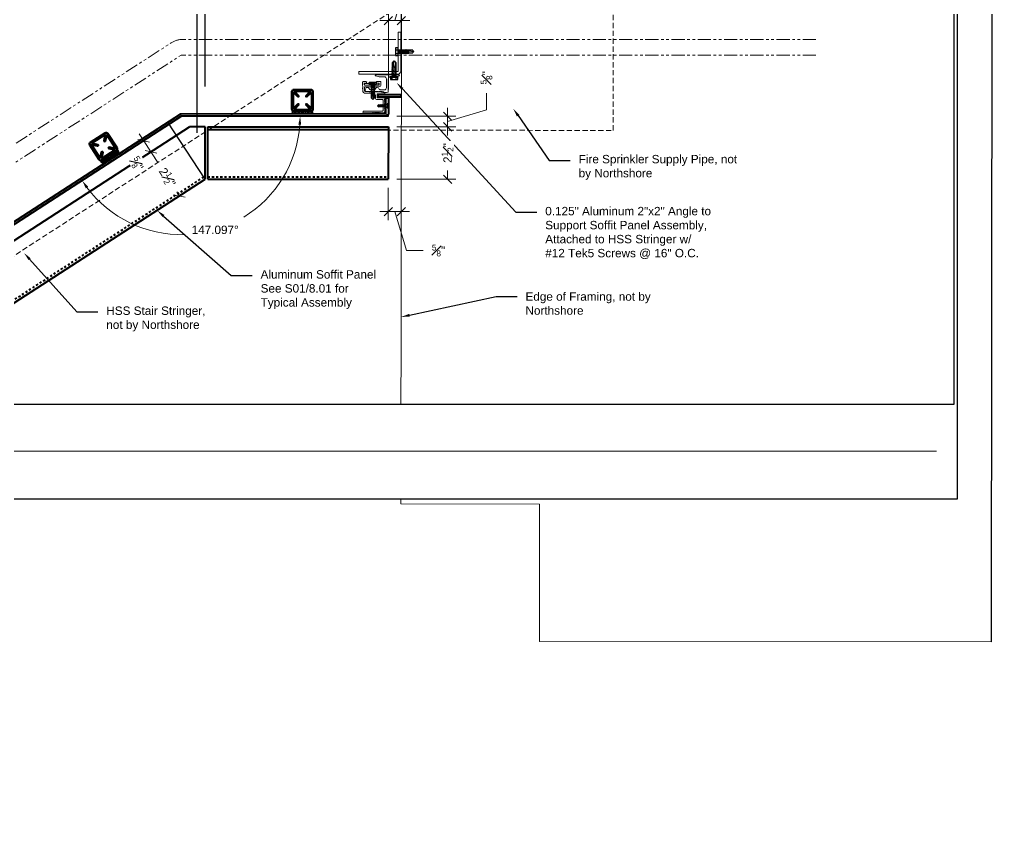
# Model space of a CAD drawing. Header units: inches. Extents: x -301 to 39679, y -468 to 370.
# Drawn here: x 3171.36 to 3217.68, y -15.59 to 23.08 of the extents above; entities that cross this region are included whole.
import ezdxf
from ezdxf import colors
from ezdxf.entities.mleader import LeaderData, LeaderLine
from ezdxf.enums import TextEntityAlignment as Align
from ezdxf.math import Vec2, Vec3

# ---------------------------------------------------------------- set-up
doc = ezdxf.new("R2010")
doc.units = ezdxf.units.IN
doc.header["$MEASUREMENT"] = 0
for name, pattern in [('DASHED', [0.75, 0.5, -0.25]), ('DASHED2', [0.375, 0.25, -0.125]), ('HIDDEN2', [0.1875, 0.125, -0.0625]), ('PHANTOM2', [1.25, 0.625, -0.125, 0.125, -0.125, 0.125, -0.125])]:
    doc.linetypes.add(name, pattern=pattern)
doc.layers.get('Defpoints').update_dxf_attribs({"color": 3})
doc.layers.add('NSE-Border', color=156, linetype='Continuous', plot=False)
doc.layers.add('NSE-Construction', color=86, linetype='Continuous', plot=False)
for name, color, linetype, lineweight in [('NSE-By_Others', 252, 'Continuous', 0), ('NSE-Call-Outs', 51, 'Continuous', 13), ('NSE-Dimensions', 51, 'Continuous', 13), ('NSE-Furring 01', 30, 'Continuous', 18), ('NSE-Hardware', 111, 'Continuous', 25), ('NSE-Panels 01', 1, 'Continuous', 40), ('NSE-Sealant', 143, 'Continuous', 13), ('NSE-Title', 51, 'Continuous', 9)]:
    doc.layers.add(name, color=color, linetype=linetype, lineweight=lineweight)
doc.layers.add('NSE-Detail Border', color=7, linetype='Continuous')
doc.styles.add('004 - NSSM - Standard', font='arial.ttf', dxfattribs={"height": 0.4})
doc.styles.add('008 - NSSM - Standard', font='arial.ttf', dxfattribs={"height": 0.8})
doc.styles.add('3_0-0_TEXT', font='simplex.shx', dxfattribs={"width": 0.7, "height": 0.375})
doc.dimstyles.new('$$$FASTENER$$$', dxfattribs={"dimtxt": 0.375, "dimasz": 0, "dimexe": 0, "dimexo": 0, "dimgap": 0, "dimtad": 0, "dimtih": 1, "dimtoh": 1, "dimdec": 4, "dimzin": 3, "dimdsep": 46, "dimlunit": 4, "dimtxsty": '3_0-0_TEXT', "dimblk": 'NONE', "dimcen": 0, "dimclrd": 256, "dimclre": 256, "dimclrt": 256, "dimadec": 0, "dimazin": 0, "dimtfac": 0.375, "dimtdec": 4, "dimtofl": 0, "dimtmove": 1, "dimatfit": 3, "dimldrblk": 'NONE', "dimfxl": 1, "dimtolj": 1, "dimtzin": 0, "dimarcsym": 0})
doc.dimstyles.new('004 - NSSM - Standard', dxfattribs={"dimtxt": 0.4, "dimasz": 0.4, "dimexe": 0.4, "dimexo": 0.4, "dimgap": 0.4, "dimtad": 0, "dimtih": 1, "dimtoh": 1, "dimdec": 4, "dimzin": 3, "dimdsep": 46, "dimlunit": 4, "dimtxsty": '004 - NSSM - Standard', "dimblk": 'OBLIQUE', "dimcen": 0.4, "dimclrd": 256, "dimclre": 256, "dimclrt": 256, "dimadec": 0, "dimazin": 0, "dimtfac": 0.7, "dimtdec": 4, "dimtmove": 1, "dimatfit": 2, "dimfxl": 1, "dimtfill": 1, "dimtfillclr": 11, "dimfrac": 1, "dimtolj": 1, "dimtzin": 0, "dimlwd": 0, "dimlwe": 0, "dimarcsym": 0})
doc.dimstyles.new('004 - NSSM - Standard$0', dxfattribs={"dimtxt": 0.4, "dimasz": 0.4, "dimexe": 0.4, "dimexo": 0.4, "dimgap": 0.4, "dimtad": 0, "dimdec": 4, "dimzin": 3, "dimdsep": 46, "dimlunit": 5, "dimtxsty": '004 - NSSM - Standard', "dimblk": 'OBLIQUE', "dimcen": 0.4, "dimclrd": 256, "dimclre": 256, "dimclrt": 256, "dimazin": 0, "dimtfac": 0.7, "dimtdec": 4, "dimtmove": 1, "dimatfit": 2, "dimfxl": 1, "dimtfill": 1, "dimtfillclr": 11, "dimfrac": 1, "dimtolj": 1, "dimtzin": 0, "dimlwd": 0, "dimlwe": 0, "dimarcsym": 0})

# ---------------------------------------------------------------- blocks, each defined once
blk = doc.blocks.new('*U170')
blk.add_wipeout([(24.474, 1.129), (24.474, 0), (0, 0), (0, 11.312), (24.516, 11.312), (24.516, 0), (24.474, 0), (24.474, 11.271), (0.042, 11.271), (0.042, 1.129)])
at = {"layer": 'Defpoints', "ltscale": 0.0625}
blk.add_lwpolyline([(0.042, 1.129), (24.474, 1.129), (24.474, 11.271), (0.042, 11.271)], close=True, dxfattribs=at)
at = {"layer": 'NSE-Border', "ltscale": 0.0625}
blk.add_lwpolyline([(0, 0), (24.516, 0), (24.516, 11.312), (0, 11.312)], close=True, dxfattribs=at)
at = {"layer": 'NSE-Title'}
blk.add_line((0.938, 0.567), (24.266, 0.567), dxfattribs=at)
at = {"layer": 'Defpoints', "style": '008 - NSSM - Standard'}
blk.add_attdef('DETAIL_NUMBER', text='', height=0.218, dxfattribs=at).set_placement((0.625, 0.567), align=Align.MIDDLE_CENTER)
at = {"layer": 'NSE-Title', "style": '004 - NSSM - Standard'}
for tag, p in [('DETAIL_DESCRIPTION', (1.129, 0.62)), ('ARCH_REF', (2.197, 0.388))]:
    blk.add_attdef(tag, p, '', height=0.134, dxfattribs=at)
blk = doc.blocks.new('_Oblique')
at = {"color": 0, "linetype": 'ByBlock', "lineweight": -2}
blk.add_line((-0.5, -0.5), (0.5, 0.5), dxfattribs=at)
blk = doc.blocks.new('*D185')
at = {"layer": 'Defpoints', "color": 0, "transparency": 16777216}
for p in [(3178.837, 17.566), (3177.615, 16.775), (3180.196, 15.467)]:
    blk.add_point(p, dxfattribs=at)
at = {"layer": 'NSE-Construction', "lineweight": 0, "transparency": 16777216}
for p, q in [((3178.502, 17.349), (3177.28, 16.558)), ((3177.615, 16.775), (3177.946, 16.264)), ((3179.86, 15.25), (3178.638, 14.459)), ((3178.974, 14.676), (3178.852, 14.864))]:
    blk.add_line(p, q, dxfattribs=at)
at = {"layer": 'NSE-Construction', "lineweight": 0, "transparency": 16777216, "xscale": 0.4, "yscale": 0.4, "zscale": 0.4, "rotation": 122.9089010587983}
blk.add_blockref('_Oblique', (3177.615, 16.775), dxfattribs=at)
at = {"layer": 'NSE-Construction', "transparency": 16777216, "insert": (3178.399, 15.564), "char_height": 0.4, "attachment_point": 5, "rotation": 302.9089, "style": '004 - NSSM - Standard', "bg_fill": 3, "box_fill_scale": 1.25, "bg_fill_color": 256, "bg_fill_true_color": 13158600, "bg_fill_transparency": 0}
blk.add_mtext('\\A1;2{\\H0.7x;\\S1#2;}"', dxfattribs=at)
at = {"layer": 'NSE-Construction', "lineweight": 0, "transparency": 16777216, "xscale": 0.4, "yscale": 0.4, "zscale": 0.4, "rotation": 302.9089010587983}
blk.add_blockref('_Oblique', (3178.974, 14.676), dxfattribs=at)
blk = doc.blocks.new('*D186')
at = {"layer": 'Defpoints', "color": 0, "transparency": 16777216}
for p in [(3178.498, 18.091), (3177.276, 17.3), (3178.837, 17.566)]:
    blk.add_point(p, dxfattribs=at)
at = {"layer": 'NSE-Construction', "lineweight": 0, "transparency": 16777216}
for p, q in [((3178.162, 17.873), (3176.94, 17.082)), ((3177.276, 17.3), (3177.058, 17.636)), ((3178.502, 17.349), (3177.28, 16.558)), ((3177.615, 16.775), (3177.833, 16.439))]:
    blk.add_line(p, q, dxfattribs=at)
at = {"layer": 'NSE-Construction', "lineweight": 0, "transparency": 16777216, "xscale": 0.4, "yscale": 0.4, "zscale": 0.4, "rotation": 302.9089010588047}
blk.add_blockref('_Oblique', (3177.276, 17.3), dxfattribs=at)
at = {"layer": 'NSE-Construction', "transparency": 16777216, "insert": (3176.952, 16.201), "char_height": 0.4, "attachment_point": 5, "rotation": 302.9089, "style": '004 - NSSM - Standard', "bg_fill": 3, "box_fill_scale": 1.25, "bg_fill_color": 256, "bg_fill_true_color": 13158600, "bg_fill_transparency": 0}
blk.add_mtext('\\A1;{\\H0.7x;\\S5#8;}"', dxfattribs=at)
at = {"layer": 'NSE-Construction', "lineweight": 0, "transparency": 16777216}
blk.add_line((3177.615, 16.775), (3177.276, 17.3), dxfattribs=at)
at = {"layer": 'NSE-Construction', "lineweight": 0, "transparency": 16777216, "xscale": 0.4, "yscale": 0.4, "zscale": 0.4, "rotation": 122.9089010588046}
blk.add_blockref('_Oblique', (3177.615, 16.775), dxfattribs=at)
blk = doc.blocks.new('*U49')
at = {"linetype": 'Continuous'}
blk.add_lwpolyline([(0.642, 1.543), (0.77, 1.543, -0.414214), (0.9, 1.413), (0.9, 1.041, 0.414214), (1, 0.941), (1.109, 0.941, -0.414214), (1.205, 0.845), (1.205, 0.616, 0.414214), (1.255, 0.566), (1.71, 0.566, 0.414214), (1.76, 0.616), (1.76, 1.503, -1), (1.84, 1.503), (1.84, 1.121, -0.302776), (1.827, 1.103, 0.666667), (1.827, 1.08, -0.666667), (1.827, 1.043, 0.666667), (1.827, 1.02, -0.666667), (1.827, 0.983, 0.666667), (1.827, 0.96, -0.666667), (1.827, 0.923, 0.666667), (1.827, 0.9, -0.666667), (1.827, 0.863, 0.666667), (1.827, 0.84, -0.666667), (1.827, 0.803, 0.666667), (1.827, 0.78, -0.666667), (1.827, 0.743, 0.666667), (1.827, 0.72, -0.302776), (1.84, 0.701), (1.84, 0.539, -0.198912), (1.835, 0.528), (1.797, 0.491, -0.198912), (1.786, 0.486), (1.654, 0.486, -0.302776), (1.636, 0.498, 0.666667), (1.612, 0.498, -0.666667), (1.576, 0.498, 0.666667), (1.552, 0.498, -0.666667), (1.516, 0.498, 0.666667), (1.492, 0.498, -0.666667), (1.456, 0.498, 0.666667), (1.432, 0.498, -0.666667), (1.396, 0.498, 0.666667), (1.372, 0.498, -0.666667), (1.336, 0.498, 0.666667), (1.312, 0.498, -0.666667), (1.276, 0.498, 0.666667), (1.252, 0.498, -0.666667), (1.216, 0.498, 0.666667), (1.192, 0.498, -0.302776), (1.174, 0.486), (1.141, 0.486, -0.414214), (1.125, 0.502), (1.125, 0.845, 0.414214), (1.109, 0.861), (0.948, 0.861, 0.414214), (0.932, 0.845), (0.932, 0.58, -0.045635), (0.931, 0.577), (0.917, 0.5, -0.832406), (0.883, 0.5), (0.82, 0.843, -0.045635), (0.82, 0.845), (0.82, 1.413, 0.414214), (0.77, 1.463), (0.642, 1.463, 0.414214), (0.592, 1.413), (0.592, 0.861, -0.01996), (0.592, 0.86), (0.581, 0.719, -0.391021), (0.531, 0.673), (0.354, 0.673, -0.414214), (0.338, 0.689), (0.338, 0.849, -1), (0.418, 0.849), (0.418, 0.769, 0.414214), (0.434, 0.753), (0.496, 0.753, 0.414214), (0.512, 0.769), (0.512, 1.086, -0.262938), (0.52, 1.1, 0.564932), (0.52, 1.125, -0.262938), (0.512, 1.139), (0.512, 1.447, 0.414214), (0.496, 1.463), (0.434, 1.463, 0.414214), (0.418, 1.447), (0.418, 1.383, -1), (0.338, 1.383), (0.338, 1.493, -0.414214), (0.388, 1.543), (0.706, 1.543)], format="xyb", dxfattribs=at)
at = {"linetype": 'DASHED', "lineweight": 0, "transparency": 16777216}
blk.add_lwpolyline([(0.496, 0.772), (0.496, 1.452), (0.434, 1.452), (0.434, 0.772)], close=True, dxfattribs=at)
blk = doc.blocks.new('_None')
blk = doc.blocks.new('*U126')
at = {"transparency": 16777216}
blk.add_lwpolyline([(0.716, 1.011, -1), (0.716, 0.991), (0.716, 0.948, -0.337188), (0.679, 0.9, 0.760886), (0.679, 0.707, -0.337188), (0.716, 0.659), (0.716, 0.471, -0.414214), (0.616, 0.371), (0.19, 0.371, -0.414214), (0.09, 0.471), (0.09, 0.71), (0.055, 0.875, 0.900068), (0, 0.87), (0, 0.015, -1), (0, -0.015), (0, -0.222, 0.900068), (0.055, -0.228), (0.09, -0.062), (0.09, -0.015, -1), (0.09, 0.015), (0.09, 0.181, -0.414214), (0.19, 0.281), (0.825, 0.281), (0.836, 0.371), (0.836, 0.487), (0.806, 0.487), (0.806, 0.55), (0.798, 0.557), (0.806, 0.565), (0.798, 0.572), (0.806, 0.58), (0.798, 0.587), (0.806, 0.595), (0.798, 0.602), (0.806, 0.61), (0.798, 0.617), (0.806, 0.625), (0.798, 0.632), (0.806, 0.64), (0.798, 0.647), (0.806, 0.655), (0.798, 0.662), (0.806, 0.67), (0.798, 0.677), (0.806, 0.685), (0.798, 0.692), (0.806, 0.7), (0.798, 0.707), (0.806, 0.715), (0.798, 0.722), (0.806, 0.73), (0.798, 0.737), (0.806, 0.745), (0.798, 0.752), (0.806, 0.76), (0.798, 0.767), (0.806, 0.775), (0.798, 0.782), (0.806, 0.79), (0.798, 0.797), (0.806, 0.805), (0.798, 0.812), (0.806, 0.82), (0.798, 0.827), (0.806, 0.835), (0.798, 0.842), (0.806, 0.85), (0.798, 0.857), (0.806, 0.865), (0.798, 0.872), (0.806, 0.88), (0.798, 0.887), (0.806, 0.895), (0.798, 0.902), (0.806, 0.91), (0.798, 0.917), (0.806, 0.925), (0.798, 0.932), (0.806, 0.94), (0.798, 0.947), (0.806, 0.955), (0.798, 0.962), (0.806, 0.97), (0.798, 0.977), (0.806, 0.985), (0.798, 0.992), (0.806, 1), (0.798, 1.007), (0.806, 1.015), (0.798, 1.022), (0.806, 1.03), (0.798, 1.037), (0.806, 1.045), (0.798, 1.052), (0.806, 1.06), (0.798, 1.067), (0.806, 1.075), (0.798, 1.082), (0.806, 1.09), (0.798, 1.097), (0.806, 1.105), (0.798, 1.112), (0.806, 1.12), (0.798, 1.127), (0.806, 1.135), (0.798, 1.142), (0.806, 1.15), (0.798, 1.157), (0.806, 1.165), (0.806, 1.187), (0.789, 1.35, 0.383421), (0.761, 1.375), (0.716, 1.375, 0.918526), (0.679, 1.179, -0.337188), (0.716, 1.131), (0.716, 1.044, -1), (0.716, 1.024)], format="xyb", close=True, dxfattribs=at)
blk = doc.blocks.new('*U278')
for p, q in [((0, 2), (-0.125, 2)), ((-0.125, 2), (-0.125, 0.156)), ((0, 0.156), (0, 2)), ((-0.156, 0.125), (-2, 0.125)), ((-2, 0.125), (-2, 0)), ((-2, 0), (-0.156, 0))]:
    blk.add_line(p, q)
for radius in [0.156, 0.031]:
    blk.add_arc((-0.156, 0.156), radius, 270, 360)
blk = doc.blocks.new('*D300')
at = {"layer": 'Defpoints', "color": 0, "transparency": 16777216}
for p in [(3188.921, 17.967), (3191.74, 17.967), (3188.918, 15.467)]:
    blk.add_point(p, dxfattribs=at)
at = {"layer": 'NSE-Dimensions', "lineweight": 0, "transparency": 16777216}
for p, q in [((3189.321, 17.967), (3192.14, 17.967)), ((3191.74, 17.967), (3191.74, 17.551)), ((3191.74, 15.467), (3191.74, 15.883)), ((3189.318, 15.467), (3192.14, 15.467))]:
    blk.add_line(p, q, dxfattribs=at)
at = {"layer": 'NSE-Dimensions', "lineweight": 0, "transparency": 16777216, "xscale": 0.4, "yscale": 0.4, "zscale": 0.4}
for p, rotation in [((3191.74, 17.967), 90), ((3191.74, 15.467), 270)]:
    blk.add_blockref('_Oblique', p, dxfattribs=dict(at, rotation=rotation))
at = {"layer": 'NSE-Dimensions', "transparency": 16777216, "insert": (3191.74, 16.717), "char_height": 0.4, "attachment_point": 5, "rotation": 90, "style": '004 - NSSM - Standard', "bg_fill": 3, "box_fill_scale": 1.25, "bg_fill_color": 256, "bg_fill_true_color": 13158600, "bg_fill_transparency": 0}
blk.add_mtext('\\A1;2{\\H0.7x;\\S1#2;}"', dxfattribs=at)
blk = doc.blocks.new('*D301')
at = {"layer": 'Defpoints', "color": 0, "transparency": 16777216}
for p in [(3188.921, 18.468), (3191.74, 18.468), (3188.921, 17.967)]:
    blk.add_point(p, dxfattribs=at)
at = {"layer": 'NSE-Dimensions', "lineweight": 0, "transparency": 16777216}
for p, q in [((3193.59, 18.773), (3193.59, 19.573)), ((3191.74, 18.468), (3191.74, 18.868)), ((3191.74, 18.218), (3193.59, 18.773)), ((3189.321, 18.468), (3192.14, 18.468)), ((3191.74, 17.967), (3191.74, 18.468)), ((3191.74, 17.967), (3191.74, 18.468)), ((3189.321, 17.967), (3192.14, 17.967)), ((3191.74, 17.967), (3191.74, 17.567))]:
    blk.add_line(p, q, dxfattribs=at)
at = {"layer": 'NSE-Dimensions', "lineweight": 0, "transparency": 16777216, "xscale": 0.4, "yscale": 0.4, "zscale": 0.4}
for p, rotation in [((3191.74, 18.468), 270), ((3191.74, 17.967), 90)]:
    blk.add_blockref('_Oblique', p, dxfattribs=dict(at, rotation=rotation))
at = {"layer": 'NSE-Dimensions', "transparency": 16777216, "insert": (3193.59, 20.3), "char_height": 0.4, "attachment_point": 5, "rotation": 90, "style": '004 - NSSM - Standard', "bg_fill": 3, "box_fill_scale": 1.25, "bg_fill_color": 256, "bg_fill_true_color": 13158600, "bg_fill_transparency": 0}
blk.add_mtext('\\A1;{\\H0.7x;\\S5#8;\\H1.42857x;"}', dxfattribs=at)
blk = doc.blocks.new('*D302')
at = {"layer": 'Defpoints', "color": 0, "transparency": 16777216}
for p in [(3189.538, 23.026), (3189.538, 20.442), (3188.921, 19.343)]:
    blk.add_point(p, dxfattribs=at)
at = {"layer": 'NSE-Dimensions', "lineweight": 0, "transparency": 16777216}
for p, q in [((3189.229, 23.026), (3189.614, 24.31)), ((3189.614, 24.31), (3190.414, 24.31)), ((3188.921, 19.743), (3188.921, 23.426)), ((3189.538, 20.842), (3189.538, 23.426)), ((3188.921, 23.026), (3188.521, 23.026)), ((3188.921, 23.026), (3189.538, 23.026)), ((3188.921, 23.026), (3189.538, 23.026)), ((3189.538, 23.026), (3189.938, 23.026))]:
    blk.add_line(p, q, dxfattribs=at)
at = {"layer": 'NSE-Dimensions', "lineweight": 0, "transparency": 16777216, "xscale": 0.4, "yscale": 0.4, "zscale": 0.4}
blk.add_blockref('_Oblique', (3188.921, 23.026), dxfattribs=at)
at = {"layer": 'NSE-Dimensions', "lineweight": 0, "transparency": 16777216, "xscale": 0.4, "yscale": 0.4, "zscale": 0.4, "rotation": 180}
blk.add_blockref('_Oblique', (3189.538, 23.026), dxfattribs=at)
at = {"layer": 'NSE-Dimensions', "transparency": 16777216, "insert": (3191.142, 24.31), "char_height": 0.4, "attachment_point": 5, "style": '004 - NSSM - Standard', "bg_fill": 3, "box_fill_scale": 1.25, "bg_fill_color": 256, "bg_fill_true_color": 13158600, "bg_fill_transparency": 0}
blk.add_mtext('\\A1;{\\H0.7x;\\S5#8;}" ', dxfattribs=at)
blk = doc.blocks.new('*D309')
at = {"layer": 'Defpoints', "color": 0, "transparency": 16777216}
for p in [(3189.535, 17.808), (3188.918, 15.467), (3189.535, 13.927)]:
    blk.add_point(p, dxfattribs=at)
at = {"layer": 'NSE-Dimensions', "lineweight": 0, "transparency": 16777216}
for p, q in [((3189.535, 17.408), (3189.535, 13.527)), ((3188.918, 15.067), (3188.918, 13.527)), ((3188.918, 13.927), (3188.518, 13.927)), ((3188.918, 13.927), (3189.535, 13.927)), ((3188.918, 13.927), (3189.535, 13.927)), ((3189.226, 13.927), (3189.782, 12.077)), ((3189.535, 13.927), (3189.935, 13.927)), ((3189.782, 12.077), (3190.582, 12.077))]:
    blk.add_line(p, q, dxfattribs=at)
at = {"layer": 'NSE-Dimensions', "lineweight": 0, "transparency": 16777216, "xscale": 0.4, "yscale": 0.4, "zscale": 0.4}
blk.add_blockref('_Oblique', (3188.918, 13.927), dxfattribs=at)
at = {"layer": 'NSE-Dimensions', "lineweight": 0, "transparency": 16777216, "xscale": 0.4, "yscale": 0.4, "zscale": 0.4, "rotation": 180}
blk.add_blockref('_Oblique', (3189.535, 13.927), dxfattribs=at)
at = {"layer": 'NSE-Dimensions', "transparency": 16777216, "insert": (3191.309, 12.077), "char_height": 0.4, "attachment_point": 5, "style": '004 - NSSM - Standard', "bg_fill": 3, "box_fill_scale": 1.25, "bg_fill_color": 256, "bg_fill_true_color": 13158600, "bg_fill_transparency": 0}
blk.add_mtext('\\A1;{\\H0.7x;\\S5#8;}"', dxfattribs=at)
blk = doc.blocks.new('*U287')
at = {"layer": 'NSE-Sealant', "linetype": 'ByBlock', "lineweight": -2}
h = blk.add_hatch(dxfattribs=at)
h.set_pattern_fill('ANSI31', color=0, scale=0.5)
h.set_pattern_definition([(45, (-0.80175, 0.5), (-0.0441942, 0.0441942), [])])
edge = h.paths.add_edge_path()
edge.add_arc((0.874, 0.062), 0.0625, 269.4022, 450.5978)
edge.add_line((0.873, 0.125), (0, 0.125))
edge.add_arc((-0.001, 0.062), 0.0625, 89.4022, 270.5978)
edge.add_line((0, 0), (0.873, 0))
at = {"layer": 'NSE-Sealant', "color": 0, "linetype": 'ByBlock', "lineweight": -2}
for p, q in [((0, 0.125), (0.873, 0.125)), ((0.873, 0), (0, 0))]:
    blk.add_line(p, q, dxfattribs=at)
for centre, start, end in [((-0.001, 0.062), 89.4022, 270.5978), ((0.874, 0.062), 269.4022, 90.5978)]:
    blk.add_arc(centre, 0.0625, start, end, dxfattribs=at)
blk = doc.blocks.new('NorthClad Tube Stiffener')
at = {"lineweight": 50}
for points in [[(-0.417, 0.125, -0.414214), (-0.5, 0.208), (-0.5, 1.042, -0.414214), (-0.417, 1.125), (0.417, 1.125, -0.414214), (0.5, 1.042), (0.5, 0.208, -0.414214), (0.417, 0.125)], [(0.177, 0.409), (0.359, 0.227, -0.668179), (0.34, 0.18), (-0.34, 0.18, -0.668179), (-0.359, 0.227), (-0.177, 0.409, 1), (-0.216, 0.448), (-0.398, 0.266, -0.668179), (-0.445, 0.285), (-0.445, 0.965, -0.668179), (-0.398, 0.984), (-0.216, 0.802, 1), (-0.177, 0.841), (-0.359, 1.023, -0.668179), (-0.34, 1.07), (0.34, 1.07, -0.668179), (0.359, 1.023), (0.177, 0.841, 1), (0.216, 0.802), (0.398, 0.984, -0.668179), (0.445, 0.965), (0.445, 0.285, -0.668179), (0.398, 0.266), (0.216, 0.448, 1)]]:
    blk.add_lwpolyline(points, format="xyb", close=True, dxfattribs=at)
at = {"rotation": 180}
blk.add_blockref('*U287', (0.437, 0.125), dxfattribs=at)
blk = doc.blocks.new('*D384')
at = {"layer": 'Defpoints', "color": 0, "transparency": 16777216}
for p in [(3179.079, 18.467), (3179.079, 18.467), (3188.796, 18.468), (3178.289, 12.883), (3081.202, -44.875)]:
    blk.add_point(p, dxfattribs=at)
at = {"layer": 'NSE-Construction', "lineweight": 0, "transparency": 16777216}
for start, end in [(301.5824, 355.9417), (216.9737, 271.2703)]:
    blk.add_arc((3179.079, 18.467), 5.64, start, end, dxfattribs=at)
at = {"layer": 'NSE-Construction', "transparency": 16777216}
for points in [[(3184.638, 18.07), (3184.771, 18.066), (3184.719, 18.468)], [(3174.519, 15.037), (3174.629, 15.113), (3174.345, 15.403)]]:
    blk.add_solid(points, dxfattribs=at)
at = {"layer": 'NSE-Construction', "transparency": 16777216, "insert": (3180.677, 13.058), "char_height": 0.4, "attachment_point": 5, "style": '004 - NSSM - Standard', "bg_fill": 3, "box_fill_scale": 1.25, "bg_fill_color": 256, "bg_fill_true_color": 13158600, "bg_fill_transparency": 0}
blk.add_mtext('\\A1;147.097°', dxfattribs=at)
blk = doc.blocks.new('*U30')
blk.add_lwpolyline([(0.035, -0.125), (0.035, 0.125), (0.052, 0.125), (0.052, -0.125)], close=True)
for points in [[(0.052, 0.11), (0.136, 0.05), (0.5, 0.05), (0.552, 0), (0.5, -0.05), (0.136, -0.05), (0.052, -0.11), (0.052, 0.11)], [(0.5, 0.05), (0.402, 0.029), (0.373, 0), (0.402, -0.029), (0.5, -0.05)], [(0.402, 0.029), (0.552, 0)]]:
    blk.add_leader(points, dimstyle='$$$FASTENER$$$')
at = {"has_arrowhead": 0}
for points in [[(0.143, 0.05), (0.148, 0.069), (0.184, -0.063), (0.187, -0.051)], [(0.175, 0.05), (0.18, 0.069), (0.215, -0.063), (0.218, -0.051)], [(0.206, 0.05), (0.211, 0.069), (0.246, -0.063), (0.25, -0.051)], [(0.237, 0.05), (0.242, 0.069), (0.278, -0.063), (0.281, -0.051)], [(0.268, 0.05), (0.273, 0.069), (0.309, -0.063), (0.312, -0.051)], [(0.3, 0.05), (0.305, 0.069), (0.34, -0.063), (0.343, -0.051)], [(0.331, 0.05), (0.336, 0.069), (0.371, -0.063), (0.375, -0.051)], [(0.362, 0.05), (0.367, 0.069), (0.403, -0.063), (0.406, -0.051)], [(0.136, 0), (0.153, -0.063), (0.156, -0.051)]]:
    blk.add_leader(points, dimstyle='$$$FASTENER$$$', dxfattribs=at)
blk = doc.blocks.new('*U127')
for p, q in [((-0.061, 0.09), (0.028, 0.09)), ((-0.061, -0.09), (0.028, -0.09))]:
    blk.add_line(p, q)
for points in [[(0.028, 0.181), (-0.061, 0.181, 0.414214), (-0.073, 0.168), (-0.073, -0.168, 0.414214), (-0.061, -0.18), (0.028, -0.18)], [(-0.073, 0.103, 0.414214), (-0.061, 0.09, 0.414214), (-0.073, 0.078)], [(-0.073, -0.078, 0.414214), (-0.061, -0.09, 0.414214), (-0.073, -0.103)]]:
    blk.add_lwpolyline(points, format="xyb")
blk.add_lwpolyline([(0.052, 0.196), (0.028, 0.196), (0.028, -0.196), (0.052, -0.196)], close=True)
for points in [[(0.052, 0.08), (0.719, 0.08), (0.802, 0), (0.719, -0.08), (0.052, -0.08), (0.052, 0.08)], [(0.719, 0.08), (0.562, 0.046), (0.516, 0), (0.562, -0.046), (0.719, -0.08)], [(0.562, 0.046), (0.802, 0)]]:
    blk.add_leader(points, dimstyle='$$$FASTENER$$$')
at = {"has_arrowhead": 0}
for points in [[(0.078, 0.08), (0.085, 0.108), (0.143, -0.108), (0.151, -0.08)], [(0.14, 0.08), (0.148, 0.108), (0.206, -0.108), (0.213, -0.08)], [(0.203, 0.08), (0.21, 0.108), (0.268, -0.108), (0.276, -0.08)], [(0.265, 0.08), (0.273, 0.108), (0.331, -0.108), (0.338, -0.08)], [(0.328, 0.08), (0.335, 0.108), (0.393, -0.108), (0.401, -0.08)], [(0.39, 0.08), (0.398, 0.108), (0.456, -0.108), (0.463, -0.08)], [(0.453, 0.08), (0.46, 0.108), (0.518, -0.108), (0.526, -0.08)], [(0.052, 0), (0.081, -0.108), (0.088, -0.08)]]:
    blk.add_leader(points, dimstyle='$$$FASTENER$$$', dxfattribs=at)
blk = doc.blocks.new('*U31')
for points in [[(-0.011, 0.18), (-0.011, -0.18)], [(0.052, -0.18), (0.052, 0.18)]]:
    blk.add_lwpolyline(points)
for centre, start, end in [((0.02, 0.117), 63.732, 116.268), ((0.02, -0.117), 243.732, 296.268)]:
    blk.add_arc(centre, 0.0706, start, end)
for points in [[(0.052, 0.065), (0.735, 0.065), (0.802, 0), (0.735, -0.065), (0.052, -0.065), (0.052, 0.065)], [(0.735, 0.065), (0.607, 0.037), (0.569, 0), (0.607, -0.037), (0.735, -0.065)], [(0.607, 0.037), (0.802, 0)]]:
    blk.add_leader(points, dimstyle='$$$FASTENER$$$')
at = {"has_arrowhead": 0}
for points in [[(0.081, 0.065), (0.089, 0.095), (0.14, -0.095), (0.148, -0.065)], [(0.143, 0.065), (0.151, 0.095), (0.202, -0.095), (0.21, -0.065)], [(0.206, 0.065), (0.214, 0.095), (0.265, -0.095), (0.273, -0.065)], [(0.268, 0.065), (0.276, 0.095), (0.327, -0.095), (0.335, -0.065)], [(0.331, 0.065), (0.339, 0.095), (0.39, -0.095), (0.398, -0.065)], [(0.393, 0.065), (0.401, 0.095), (0.452, -0.095), (0.46, -0.065)], [(0.456, 0.065), (0.464, 0.095), (0.515, -0.095), (0.523, -0.065)], [(0.518, 0.065), (0.526, 0.095), (0.577, -0.095), (0.585, -0.065)], [(0.052, 0), (0.077, -0.095), (0.085, -0.065)]]:
    blk.add_leader(points, dimstyle='$$$FASTENER$$$', dxfattribs=at)
blk = doc.blocks.new('*U292')
for p, q in [((-0.061, 0.09), (0.028, 0.09)), ((-0.061, -0.09), (0.028, -0.09))]:
    blk.add_line(p, q)
for points in [[(0.028, 0.181), (-0.061, 0.181, 0.414214), (-0.073, 0.168), (-0.073, -0.168, 0.414214), (-0.061, -0.18), (0.028, -0.18)], [(-0.073, 0.103, 0.414214), (-0.061, 0.09, 0.414214), (-0.073, 0.078)], [(-0.073, -0.078, 0.414214), (-0.061, -0.09, 0.414214), (-0.073, -0.103)]]:
    blk.add_lwpolyline(points, format="xyb")
blk.add_lwpolyline([(0.052, 0.196), (0.028, 0.196), (0.028, -0.196), (0.052, -0.196)], close=True)
for points in [[(0.052, 0.08), (0.719, 0.08), (0.802, 0), (0.719, -0.08), (0.052, -0.08), (0.052, 0.08)], [(0.719, 0.08), (0.562, 0.046), (0.516, 0), (0.562, -0.046), (0.719, -0.08)], [(0.562, 0.046), (0.802, 0)]]:
    blk.add_leader(points, dimstyle='$$$FASTENER$$$')
at = {"has_arrowhead": 0}
for points in [[(0.078, 0.08), (0.085, 0.108), (0.143, -0.108), (0.151, -0.08)], [(0.14, 0.08), (0.148, 0.108), (0.206, -0.108), (0.213, -0.08)], [(0.203, 0.08), (0.21, 0.108), (0.268, -0.108), (0.276, -0.08)], [(0.265, 0.08), (0.273, 0.108), (0.331, -0.108), (0.338, -0.08)], [(0.328, 0.08), (0.335, 0.108), (0.393, -0.108), (0.401, -0.08)], [(0.39, 0.08), (0.398, 0.108), (0.456, -0.108), (0.463, -0.08)], [(0.453, 0.08), (0.46, 0.108), (0.518, -0.108), (0.526, -0.08)], [(0.052, 0), (0.081, -0.108), (0.088, -0.08)]]:
    blk.add_leader(points, dimstyle='$$$FASTENER$$$', dxfattribs=at)

msp = doc.modelspace()

# ---------------------------------------------------------------- linework, layer by layer
at = {"layer": 'Defpoints'}
for p, q in [((3188.79606, 19.34444), (3188.74321, 19.34444)), ((3188.92109, 18.46807), (3188.7358, 18.65336))]:
    msp.add_line(p, q, dxfattribs=at)
msp.add_lwpolyline([(3188.79609, 18.46807), (3188.92109, 18.46807), (3188.92109, 18.59307)], dxfattribs=at)
at = {"layer": 'NSE-By_Others', "extrusion": (4.41392e-16, 1, -3.20393e-20)}
for p, q in [((3189.54624, 30.86825), (3189.52046, 0.01341)), ((3189.52046, 0.01341), (3196.11973, 0.00382)), ((3196.11973, 0.00382), (3196.11026, -6.53482)), ((3196.11026, -6.53482), (3217.6295, -6.56609))]:
    msp.add_line(p, q, dxfattribs=at)
at = {"layer": 'NSE-By_Others', "linetype": 'DASHED2', "extrusion": (4.41392e-16, 1, -3.20393e-20)}
for p, q in [((3199.61945, 17.79339), (3199.62675, 24.35362)), ((3180.53546, 17.82112), (3199.61945, 17.79339))]:
    msp.add_line(p, q, dxfattribs=at)
at = {"layer": 'NSE-Construction'}
for p, q in [((3179.82058, 17.68132), (3179.82058, 31.25685)), ((3180.19558, 19.88743), (3180.19558, 31.25685))]:
    msp.add_line(p, q, dxfattribs=at)
at = {"layer": 'NSE-Construction', "extrusion": (4.41392e-16, 1, -3.20393e-20)}
for p, q in [((3217.6295, -6.56609), (3217.6843, 31.27149)), ((3180.19558, 15.46701), (3178.42984, 18.1955))]:
    msp.add_line(p, q, dxfattribs=at)
at = {"layer": 'NSE-Panels 01', "extrusion": (4.41392e-16, 1, -3.20393e-20)}
for p, q in [((3081.54179, -45.39925), (3179.45721, 17.96701)), ((3188.92127, 17.96701), (3188.91764, 15.46701)), ((3082.90006, -47.49808), (3180.19558, 15.46701))]:
    msp.add_line(p, q, dxfattribs=at)
at = {"layer": 'NSE-Panels 01'}
for p, q in [((3180.19558, 15.46701), (3180.19558, 17.96701)), ((3180.32058, 15.46701), (3180.32058, 17.96701)), ((3180.32058, 17.96701), (3188.92127, 17.96701)), ((3180.32058, 17.84201), (3188.92072, 17.84201))]:
    msp.add_line(p, q, dxfattribs=at)
at = {"layer": 'NSE-Panels 01', "color": 9, "linetype": 'HIDDEN2', "ltscale": 0.25, "extrusion": (4.41392e-16, 1, -3.20393e-20)}
msp.add_line((3082.83215, -47.39314), (3180.12767, 15.57195), dxfattribs=at)
at = {"layer": 'NSE-Panels 01', "elevation": 0}
msp.add_lwpolyline([(3188.43452, 19.37729), (3188.43404, 19.50229), (3189.51497, 19.50419), (3189.51546, 19.37919)], close=True, dxfattribs=at)

# ---------------------------------------------------------------- block references
at = {"layer": 'NSE-Furring 01', "xscale": -1, "rotation": 90.22149871340483}
msp.add_blockref('*U49', (3189.23811, 20.4712, 0), dxfattribs=at)
at = {"layer": 'NSE-Hardware', "rotation": 180.0019349836291}
msp.add_blockref('*U30', (3188.95575, 18.96876), dxfattribs=at)

# ---------------------------------------------------------------- next in the draw order: dimensions: what is measured, and where the dimension line sits
at = {"layer": 'NSE-Construction'}
dim = msp.add_linear_dim(base=(3177.61533, 16.77504), p1=(3180.19558, 15.46701), p2=(3178.83732, 17.56585), angle=122.908901, dimstyle='004 - NSSM - Standard$0', override={"dimpost": '"'}, dxfattribs=at)
dim.commit()
dim.dimension.update_dxf_attribs({"geometry": '*D185', "text_midpoint": (3178.39899, 15.5641), "dimtype": 161})

# ---------------------------------------------------------------- next in the draw order: leaders
at = {"layer": 'NSE-Call-Outs'}
ml = msp.add_multileader_mtext('Standard', dxfattribs=at)
ml.set_content('\\A1;HSS Stair Stringer,\\Pnot by Northshore', color=256, style='004 - NSSM - Standard')
ml.set_leader_properties(color=256)
ml.build(insert=Vec2(0, 0))
ml.multileader.update_dxf_attribs({"dogleg_length": 1, "arrow_head_size": 0.4})
ctx = ml.context
ctx.base_point, ctx.char_height, ctx.arrow_head_size, ctx.landing_gap_size, ctx.plane_origin = Vec3(3175.09342, 9.15116), 0.4, 0.4, 0.4, Vec3(3204.03493, 6.05546)
notes = []
notes.append((ctx, [(1, (1, 1, 0), (3174.09342, 9.15116), (1, 0), 1, [(0, [(3171.57677, 11.95919)], 0, [])])]))
ctx.mtext.insert, ctx.mtext.width, ctx.mtext.defined_height, ctx.mtext.flow_direction = Vec3(3175.49342, 9.40996), 8, 0.66324, 5
ctx.mtext.has_bg_fill, ctx.mtext.bg_color, ctx.mtext.bg_scale_factor, ctx.mtext.bg_transparency, ctx.mtext.use_window_bg_color = 1, -1027028792, 1.5, 0, 1
for ctx, leaders in notes:
    for number, flags, end, landing, length, lines in leaders:
        leader = LeaderData()
        leader.index, (leader.has_last_leader_line, leader.has_dogleg_vector, leader.attachment_direction) = number, flags
        leader.last_leader_point, leader.dogleg_vector, leader.dogleg_length = Vec3(end), Vec3(landing), length
        for number, points, colour, breaks in lines:
            line = LeaderLine()
            line.index, line.vertices, line.color, line.breaks = number, Vec3.list(points), colors.encode_raw_color(colour), breaks
            leader.lines.append(line)
        ctx.leaders.append(leader)

# ---------------------------------------------------------------- next in the draw order: linework, layer by layer
at = {"layer": 'NSE-Panels 01'}
for p, q in [((3180.32058, 17.46701), (3180.32058, 17.59201)), ((3180.32058, 15.46701), (3188.91764, 15.46701))]:
    msp.add_line(p, q, dxfattribs=at)
at = {"layer": 'NSE-Panels 01', "color": 9, "linetype": 'HIDDEN2', "ltscale": 0.25}
msp.add_line((3180.32058, 15.59201), (3188.91783, 15.59201), dxfattribs=at)

# ---------------------------------------------------------------- next in the draw order: dimensions: what is measured, and where the dimension line sits
at = {"layer": 'NSE-Construction'}
dim = msp.add_linear_dim(base=(3177.27576, 17.29975), p1=(3178.83732, 17.56585), p2=(3178.49775, 18.09056), angle=302.908901, dimstyle='004 - NSSM - Standard$0', override={"dimpost": '"'}, dxfattribs=at)
dim.commit()
dim.dimension.update_dxf_attribs({"geometry": '*D186', "text_midpoint": (3176.9524, 16.20102), "dimtype": 160})

# ---------------------------------------------------------------- next in the draw order: leaders
at = {"layer": 'NSE-Dimensions'}
ml = msp.add_multileader_mtext('Standard', dxfattribs=at)
ml.set_content('Aluminum Soffit Panel See S01/8.01 for Typical Assembly', color=256, style='004 - NSSM - Standard')
ml.set_leader_properties(color=256)
ml.build(insert=Vec2(0, 0))
ml.multileader.update_dxf_attribs({"dogleg_length": 1, "arrow_head_size": 0.4})
ctx = ml.context
ctx.base_point, ctx.char_height, ctx.arrow_head_size, ctx.landing_gap_size, ctx.plane_origin = Vec3(3182.43907, 10.88026), 0.4, 0.4, 0.4, Vec3(3169.93843, 21.99482)
notes = []
notes.append((ctx, [(1, (1, 1, 0), (3181.43907, 10.88026), (1, 0), 1, [(0, [(3177.91711, 13.98357)], 0, [])])]))
ctx.mtext.insert, ctx.mtext.width, ctx.mtext.defined_height, ctx.mtext.flow_direction = Vec3(3182.83907, 11.13906), 6.0130095, 1.61676, 5
ctx.mtext.has_bg_fill, ctx.mtext.bg_color, ctx.mtext.bg_scale_factor, ctx.mtext.bg_transparency, ctx.mtext.use_window_bg_color = 1, -1027028792, 1.5, 0, 1
for ctx, leaders in notes:
    for number, flags, end, landing, length, lines in leaders:
        leader = LeaderData()
        leader.index, (leader.has_last_leader_line, leader.has_dogleg_vector, leader.attachment_direction) = number, flags
        leader.last_leader_point, leader.dogleg_vector, leader.dogleg_length = Vec3(end), Vec3(landing), length
        for number, points, colour, breaks in lines:
            line = LeaderLine()
            line.index, line.vertices, line.color, line.breaks = number, Vec3.list(points), colors.encode_raw_color(colour), breaks
            leader.lines.append(line)
        ctx.leaders.append(leader)

# ---------------------------------------------------------------- next in the draw order: linework, layer by layer
at = {"layer": 'NSE-By_Others', "linetype": 'DASHED2', "extrusion": (4.41392e-16, 1, -3.20393e-20)}
msp.add_line((3125.86134, -17.44547), (3199.5521, 30.24373), dxfattribs=at)
at = {"layer": 'NSE-By_Others', "linetype": 'PHANTOM2', "extrusion": (4.41392e-16, 1, -3.20393e-20)}
for p, q in [((3122.92076, -14.05637), (3178.58594, 21.96752)), ((3123.32824, -14.68602), (3179.05541, 21.37799))]:
    msp.add_line(p, q, dxfattribs=at)
at = {"layer": 'NSE-Panels 01'}
msp.add_lwpolyline([(3081.13431, -44.7696), (3179.04249, 18.59198), (3188.79609, 18.59307), (3188.79606, 19.34444), (3188.92106, 19.34307), (3188.92109, 18.59307, -0.41421356), (3188.79609, 18.46807), (3179.07942, 18.46698), (3081.20223, -44.87454)], format="xyb", dxfattribs=at)

# ---------------------------------------------------------------- next in the draw order: block references
at = {"layer": 'NSE-Detail Border', "xscale": 4, "yscale": 4, "zscale": 4}
msp.add_blockref('*U170', (3117.95958, 0.25), dxfattribs=at)

# ---------------------------------------------------------------- next in the draw order: linework, layer by layer
at = {"layer": 'NSE-By_Others', "linetype": 'PHANTOM2'}
for p, q in [((3209.27819, 22.12799), (3179.12925, 22.12799)), ((3209.27819, 21.37799), (3179.05541, 21.37799))]:
    msp.add_line(p, q, dxfattribs=at)
msp.add_arc((3179.12925, 21.12799), 1, 90, 122.909049, dxfattribs=at)
at = {"layer": 'NSE-Panels 01'}
msp.add_line((3180.19558, 17.96701), (3179.45721, 17.96701), dxfattribs=at)

# ---------------------------------------------------------------- next in the draw order: block references
at = {"layer": 'NSE-Furring 01'}
msp.add_blockref('*U278', (3189.51487, 20.46807), dxfattribs=at)
at = {"layer": 'NSE-Furring 01', "xscale": -1, "rotation": 90}
msp.add_blockref('*U126', (3189.19722, 20.44195), dxfattribs=at)
at = {"layer": 'NSE-Hardware'}
for name, p in [('*U292', (3189.33825, 21.54607)), ('NorthClad Tube Stiffener', (3184.82757, 18.60155))]:
    msp.add_blockref(name, p, dxfattribs=at)
for name, p, rotation in [('*U127', (3189.19723, 20.30033), 90.01079047798997), ('*U31', (3188.17951, 20.07298), 270), ('NorthClad Tube Stiffener', (3175.6928, 16.49822), 32.5027110074892)]:
    msp.add_blockref(name, p, dxfattribs=dict(at, rotation=rotation))

# ---------------------------------------------------------------- next in the draw order: leaders
at = {"layer": 'NSE-Call-Outs'}
ml = msp.add_multileader_mtext('Standard', dxfattribs=at)
ml.set_content('Fire Sprinkler Supply Pipe, not by Northshore', color=256, style='004 - NSSM - Standard')
ml.set_leader_properties(color=256)
ml.build(insert=Vec2(0, 0))
ml.multileader.update_dxf_attribs({"dogleg_length": 1, "arrow_head_size": 0.4})
ctx = ml.context
ctx.base_point, ctx.char_height, ctx.arrow_head_size, ctx.landing_gap_size, ctx.plane_origin = Vec3(3197.57979, 16.36971), 0.4, 0.4, 0.4, Vec3(3184.18384, 21.99482)
notes = []
notes.append((ctx, [(1, (1, 1, 0), (3196.57979, 16.36971), (1, 0), 1, [(0, [(3194.86696, 18.82675)], 0, [])])]))
ctx.mtext.insert, ctx.mtext.width, ctx.mtext.defined_height, ctx.mtext.flow_direction = Vec3(3197.97979, 16.62851), 8, 1.61676, 5
ctx.mtext.has_bg_fill, ctx.mtext.bg_color, ctx.mtext.bg_scale_factor, ctx.mtext.bg_transparency, ctx.mtext.use_window_bg_color = 1, -1027028792, 1.5, 0, 1
ml = msp.add_multileader_mtext('Standard', dxfattribs=at)
ml.set_content('Edge of Framing, not by Northshore', color=256, style='004 - NSSM - Standard')
ml.set_leader_properties(color=256)
ml.build(insert=Vec2(0, 0))
ml.multileader.update_dxf_attribs({"dogleg_length": 1, "arrow_head_size": 0.4})
ctx = ml.context
ctx.base_point, ctx.char_height, ctx.arrow_head_size, ctx.landing_gap_size, ctx.plane_origin = Vec3(3195.0484, 9.88231), 0.4, 0.4, 0.4, Vec3(3181.65245, 15.50741)
notes.append((ctx, [(1, (1, 1, 0), (3194.0484, 9.88231), (1, 0), 1, [(0, [(3189.53335, 8.91053)], 0, [])])]))
ctx.mtext.insert, ctx.mtext.width, ctx.mtext.defined_height, ctx.mtext.flow_direction = Vec3(3195.4484, 10.08558), 8, 1.61676, 5
ctx.mtext.has_bg_fill, ctx.mtext.bg_color, ctx.mtext.bg_scale_factor, ctx.mtext.bg_transparency, ctx.mtext.use_window_bg_color = 1, -1027028792, 1.5, 0, 1
for ctx, leaders in notes:
    for number, flags, end, landing, length, lines in leaders:
        leader = LeaderData()
        leader.index, (leader.has_last_leader_line, leader.has_dogleg_vector, leader.attachment_direction) = number, flags
        leader.last_leader_point, leader.dogleg_vector, leader.dogleg_length = Vec3(end), Vec3(landing), length
        for number, points, colour, breaks in lines:
            line = LeaderLine()
            line.index, line.vertices, line.color, line.breaks = number, Vec3.list(points), colors.encode_raw_color(colour), breaks
            leader.lines.append(line)
        ctx.leaders.append(leader)

# ---------------------------------------------------------------- next in the draw order: leaders
ml = msp.add_multileader_mtext('Standard', dxfattribs=at)
ml.set_content('0.125" Aluminum 2"x2" Angle to Support Soffit Panel Assembly, Attached to HSS Stringer w/ #12 Tek5 Screws @ 16" O.C. ', color=256, style='004 - NSSM - Standard')
ml.set_leader_properties(color=256)
ml.build(insert=Vec2(0, 0))
ml.multileader.update_dxf_attribs({"dogleg_length": 1, "arrow_head_size": 0.4})
ctx = ml.context
ctx.base_point, ctx.char_height, ctx.arrow_head_size, ctx.landing_gap_size, ctx.plane_origin = Vec3(3195.98967, 13.89456), 0.4, 0.4, 0.4, Vec3(3163.98703, 30.99813)
notes = []
notes.append((ctx, [(1, (1, 1, 0), (3194.98967, 13.89456), (1, 0), 1, [(0, [(3189.3159, 20.06695)], 0, [])])]))
ctx.mtext.insert, ctx.mtext.width, ctx.mtext.defined_height, ctx.mtext.flow_direction = Vec3(3196.38967, 14.15336), 8, 1.61676, 5
ctx.mtext.has_bg_fill, ctx.mtext.bg_color, ctx.mtext.bg_scale_factor, ctx.mtext.bg_transparency, ctx.mtext.use_window_bg_color = 1, -1027028792, 1.5, 0, 1
for ctx, leaders in notes:
    for number, flags, end, landing, length, lines in leaders:
        leader = LeaderData()
        leader.index, (leader.has_last_leader_line, leader.has_dogleg_vector, leader.attachment_direction) = number, flags
        leader.last_leader_point, leader.dogleg_vector, leader.dogleg_length = Vec3(end), Vec3(landing), length
        for number, points, colour, breaks in lines:
            line = LeaderLine()
            line.index, line.vertices, line.color, line.breaks = number, Vec3.list(points), colors.encode_raw_color(colour), breaks
            leader.lines.append(line)
        ctx.leaders.append(leader)

# ---------------------------------------------------------------- next in the draw order: dimensions: what is measured, and where the dimension line sits
at = {"layer": 'NSE-Dimensions'}
dim = msp.add_linear_dim(base=(3191.73992, 17.96701), p1=(3188.91764, 15.46701), p2=(3188.92127, 17.96701), angle=90, dimstyle='004 - NSSM - Standard$0', override={"dimpost": '"'}, dxfattribs=at)
dim.commit()
dim.dimension.update_dxf_attribs({"geometry": '*D300', "text_midpoint": (3191.73992, 16.71701), "dimtype": 160})

# ---------------------------------------------------------------- next in the draw order: dimensions: what is measured, and where the dimension line sits
dim = msp.add_linear_dim(base=(3191.73955, 18.46807), p1=(3188.92127, 17.96701), p2=(3188.92109, 18.46807), angle=90, text='{\\H0.7x;\\S5#8;\\H1.42857x;"}', dimstyle='004 - NSSM - Standard$0', override={"dimpost": '"'}, dxfattribs=at)
dim.commit()
dim.dimension.update_dxf_attribs({"geometry": '*D301', "text_midpoint": (3193.58987, 19.97264)})

# ---------------------------------------------------------------- next in the draw order: dimensions: what is measured, and where the dimension line sits
dim = msp.add_linear_dim(base=(3189.53753, 23.02622), p1=(3188.92106, 19.34307), p2=(3189.53753, 20.44195), text='<> ', dimstyle='004 - NSSM - Standard$0', override={"dimpost": '"'}, dxfattribs=at)
dim.commit()
dim.dimension.update_dxf_attribs({"geometry": '*D302', "text_midpoint": (3190.81433, 24.30966)})
dim = msp.add_linear_dim(base=(3189.53533, 13.92717), p1=(3188.91764, 15.46701), p2=(3189.53533, 17.80804), dimstyle='004 - NSSM - Standard$0', override={"dimpost": '"'}, dxfattribs=at)
dim.commit()
dim.dimension.update_dxf_attribs({"geometry": '*D309', "text_midpoint": (3190.98158, 12.07685)})

# ---------------------------------------------------------------- next in the draw order: dimensions: what is measured, and where the dimension line sits
at = {"layer": 'NSE-Construction'}
dim = msp.add_angular_dim_2l(base=(3178.28884, 12.88309), line1=((3188.79609, 18.46807), (3179.07942, 18.46698)), line2=((3179.07942, 18.46698), (3081.20223, -44.87454)), dimstyle='004 - NSSM - Standard', override={"dimsah": 1, "dimadec": 3}, dxfattribs=at)
dim.commit()
dim.dimension.update_dxf_attribs({"geometry": '*D384', "text_midpoint": (3180.67715, 13.05846)})

doc.saveas('drawing.dxf')
